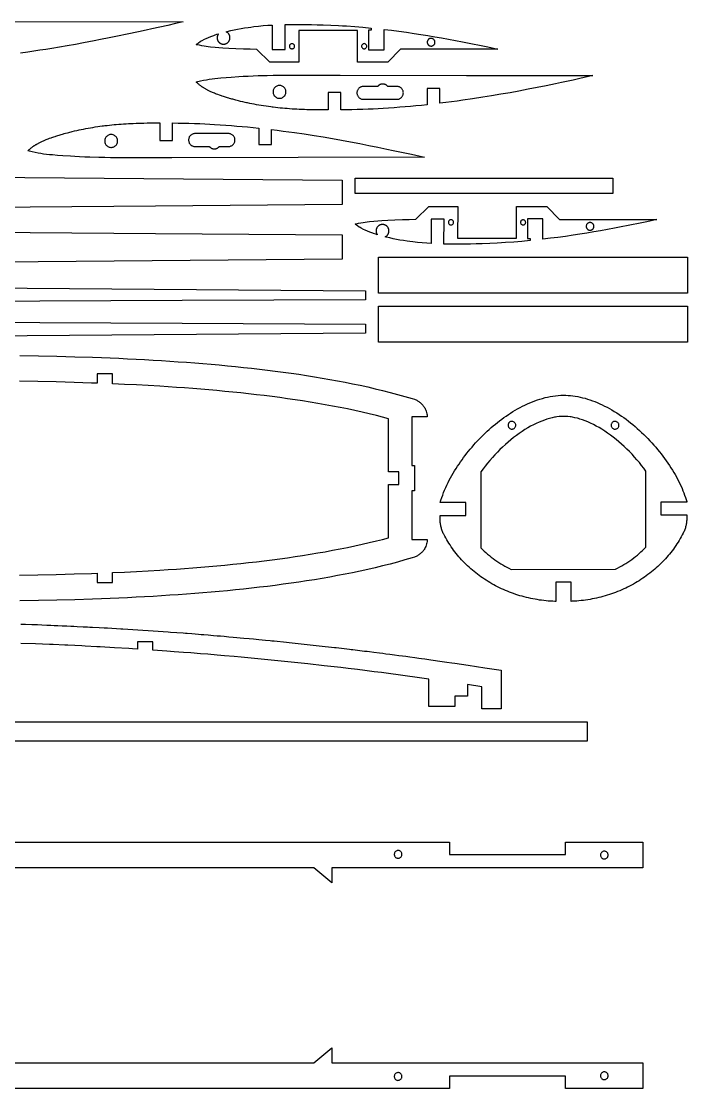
# Model space of a CAD drawing. Header units: millimetres. Extents: x 20 to 588, y 20 to 434.
# Drawn here: x 329.5 to 588, y 20 to 434.2 of the extents above; entities that cross this region are included whole.
import ezdxf

# ---------------------------------------------------------------- set-up
doc = ezdxf.new("R2010")
doc.units = ezdxf.units.MM
doc.layers.add('CUT', color=7, linetype='Continuous')

msp = doc.modelspace()

# ---------------------------------------------------------------- linework, layer by layer
at = {"layer": 'CUT'}
for points in [[(307.28013, 434.18767), (392.32638, 434.03514), (389.35688, 433.33703), (386.30112, 432.63016), (383.21854, 431.92865), (380.16857, 431.24658), (377.86782, 430.74038), (374.96338, 430.11141), (370.58013, 429.18253), (366.85484, 428.4124), (363.56915, 427.74879), (360.24112, 427.09204), (357.77431, 426.61586), (353.65201, 425.8411), (350.49592, 425.26657), (347.30592, 424.7027), (344.23685, 424.17713), (341.31623, 423.69282), (339.01421, 423.32263), (336.67551, 422.95683), (334.34638, 422.6026), (332.07305, 422.26714), (329.11122, 421.84608)], [(100, 375.53677), (454, 372.49581), (454, 363.07142), (381.52224, 362.48377), (219.35, 361.20872)], [(219.35, 353.15864), (381.52224, 351.88359), (454, 351.29594), (454, 341.87155), (100, 338.83059)], [(328.87121, 304.51272), (336.10925, 304.38996), (343.22578, 304.23505), (350.23006, 304.04651), (357.13132, 303.82287), (360.54611, 303.69741), (363.93812, 303.56256), (367.30814, 303.4181), (370.65692, 303.26377), (373.98524, 303.09933), (377.29387, 302.92456), (380.58357, 302.73921), (383.85511, 302.54304), (387.10912, 302.33579), (390.34602, 302.11715), (393.56632, 301.88675), (396.77049, 301.64424), (399.95904, 301.38926), (403.13245, 301.12147), (406.29122, 300.84051), (409.43584, 300.54603), (412.5666, 300.23765), (415.68368, 299.91488), (418.78737, 299.57719), (421.87799, 299.22404), (424.95584, 298.85489), (428.02123, 298.4692), (431.07444, 298.06645), (434.1158, 297.64608), (437.14522, 297.20755), (440.16241, 296.75005), (443.16743, 296.27267), (446.1603, 295.77449), (449.14107, 295.2546), (452.10976, 294.71208), (455.06642, 294.14602), (458.01109, 293.5555), (460.94319, 292.93963), (463.86191, 292.29713), (466.76692, 291.62653), (469.65787, 290.92633), (472.53401, 290.1951), (475.39442, 289.43116), (478.23846, 288.63271), (479.65414, 288.21998), (481.06549, 287.79794), (482, 287.51251), (482.30818, 287.39557), (482.61069, 287.26484), (482.90702, 287.12073), (483.19672, 286.96365), (483.4793, 286.79402), (483.75427, 286.61225), (484.02115, 286.41876), (484.27947, 286.21395), (484.52875, 285.99823), (484.76851, 285.77202), (484.99825, 285.53574), (485.21752, 285.28979), (485.42581, 285.03459), (485.62266, 284.77055), (485.80758, 284.49808), (485.9801, 284.2176), (486.21474, 283.78288), (486.41984, 283.3332), (486.59486, 282.87071), (486.73928, 282.39757), (486.85253, 281.91593), (486.9341, 281.42792), (486.98344, 280.93571), (486.99243, 280.66731), (481, 280.66731), (481, 261.76794), (482, 261.76794), (482, 252.02115), (481, 252.02115), (481, 233.12187), (486.99243, 233.12187), (486.98344, 232.85338), (486.9341, 232.36117), (486.85253, 231.87316), (486.73927, 231.39152), (486.59486, 230.91838), (486.41984, 230.45589), (486.21473, 230.00621), (485.9801, 229.57149), (485.80758, 229.29101), (485.62266, 229.01854), (485.42581, 228.7545), (485.21751, 228.4993), (484.99825, 228.25335), (484.76851, 228.01706), (484.52875, 227.79086), (484.27947, 227.57514), (484.02115, 227.37033), (483.75427, 227.17683), (483.47929, 226.99507), (483.19672, 226.82544), (482.90702, 226.66836), (482.61069, 226.52425), (482.30818, 226.39352), (482, 226.27658), (481.06549, 225.99115), (479.65414, 225.56911), (478.23846, 225.15638), (475.39442, 224.35793), (472.53401, 223.59399), (469.65787, 222.86276), (466.76692, 222.16256), (463.86191, 221.49196), (460.94319, 220.84946), (458.01109, 220.23359), (455.06642, 219.64307), (452.10976, 219.07701), (449.14107, 218.53449), (446.1603, 218.0146), (443.16743, 217.51642), (440.16241, 217.03904), (437.14522, 216.58154), (434.1158, 216.14301), (431.07444, 215.72264), (428.02123, 215.31989), (424.95584, 214.9342), (421.87799, 214.56505), (418.78737, 214.2119), (415.68368, 213.87421), (412.5666, 213.55144), (409.43584, 213.24306), (406.29122, 212.94858), (403.13245, 212.66762), (399.95904, 212.39983), (396.77049, 212.14485), (393.56632, 211.90234), (390.34602, 211.67194), (387.10912, 211.4533), (383.85511, 211.24605), (380.58357, 211.04988), (377.29387, 210.86453), (373.98524, 210.68975), (370.65692, 210.52532), (367.30814, 210.37099), (363.93812, 210.22653), (360.54611, 210.09168), (357.13132, 209.96622), (350.23006, 209.74257), (343.22578, 209.55404), (336.10925, 209.39913), (328.87121, 209.27637)], [(328.72444, 219.27529), (335.91614, 219.39726), (342.98291, 219.55109), (349.93404, 219.73819), (356.77885, 219.96001), (358.85, 220.03812), (358.85, 216.39456), (364.85, 216.39456), (364.85, 220.27353), (369.50855, 220.48212), (374.12468, 220.71015), (378.70052, 220.95823), (383.23821, 221.227), (386.45456, 221.43185), (389.65243, 221.64786), (392.83234, 221.87537), (395.99478, 222.11473), (399.14024, 222.36625), (402.26923, 222.63029), (405.38224, 222.90718), (408.47977, 223.19725), (411.5618, 223.50084), (414.62817, 223.81836), (417.67921, 224.15032), (420.71522, 224.49723), (423.73653, 224.8596), (426.74344, 225.23792), (429.73627, 225.6327), (432.71533, 226.04446), (435.67985, 226.4736), (438.62888, 226.92077), (441.56247, 227.38681), (444.48068, 227.87257), (447.38357, 228.37887), (450.27119, 228.90656), (453.1436, 229.45647), (456.00086, 230.02945), (458.84135, 230.62608), (461.6632, 231.24725), (464.46613, 231.89429), (467.24984, 232.5685), (469.63313, 233.17237), (472, 233.79804), (472, 254.39454), (476, 254.39454), (476, 259.39454), (472, 259.39454), (472, 279.99105), (469.63313, 280.61672), (467.24984, 281.22059), (464.46613, 281.8948), (461.6632, 282.54184), (458.84135, 283.16301), (456.00086, 283.75964), (453.1436, 284.33262), (450.27119, 284.88253), (447.38357, 285.41022), (444.48068, 285.91652), (441.56247, 286.40228), (438.62888, 286.86832), (435.67985, 287.31549), (432.71533, 287.74463), (429.73627, 288.15639), (426.74344, 288.55117), (423.73653, 288.92949), (420.71522, 289.29186), (417.67921, 289.63877), (414.62817, 289.97073), (411.5618, 290.28825), (408.47977, 290.59183), (405.38224, 290.88191), (402.26923, 291.1588), (399.14024, 291.42284), (395.99478, 291.67436), (392.83234, 291.91371), (389.65243, 292.14123), (386.45456, 292.35724), (383.23821, 292.56208), (378.70052, 292.83086), (374.12468, 293.07894), (369.50855, 293.30696), (364.85, 293.51556), (364.85, 297.39456), (358.85, 297.39456), (358.85, 293.75097), (356.77885, 293.82908), (349.93404, 294.0509), (342.98291, 294.238), (335.91614, 294.39183), (328.72444, 294.5138)], [(329.36316, 200.29444), (331.15337, 200.22939), (333.54043, 200.14581), (334.76183, 200.09829), (335.81692, 200.05996), (337.42021, 199.99486), (339.42447, 199.91688), (340.96879, 199.85079), (342.26962, 199.79797), (343.65044, 199.73602), (345.30758, 199.66509), (347.19064, 199.57717), (348.72115, 199.5085), (349.86039, 199.45251), (351.18966, 199.39045), (353.43973, 199.27662), (355.17138, 199.19153), (356.05763, 199.14419), (357.07064, 199.09294), (359.74595, 198.94718), (361.62021, 198.84707), (362.24613, 198.81096), (362.95041, 198.77259), (368.06751, 198.47514), (368.82889, 198.4294), (374.706, 198.06336), (380.58164, 197.67449), (386.45572, 197.26279), (387.39908, 197.19454), (392.32816, 196.82827), (393.12973, 196.76583), (393.8391, 196.71276), (395.67405, 196.56762), (398.19887, 196.37094), (399.3102, 196.28002), (400.27701, 196.20354), (401.94449, 196.0645), (404.06775, 195.89079), (405.49712, 195.76826), (406.7127, 195.6669), (408.16749, 195.53934), (409.93473, 195.38785), (411.69527, 195.23003), (413.14603, 195.10283), (414.36505, 194.99071), (415.79971, 194.86211), (417.91416, 194.66428), (419.57691, 194.51135), (420.5468, 194.41798), (421.66259, 194.31358), (424.17533, 194.06864), (426.00521, 193.89247), (426.71764, 193.82082), (427.52331, 193.74228), (432.43081, 193.24621), (433.38176, 193.14821), (439.23786, 192.53138), (445.09151, 191.8918), (450.94264, 191.22948), (451.69027, 191.14319), (456.79115, 190.54443), (457.48594, 190.4603), (458.10392, 190.38749), (459.96863, 190.15972), (462.63695, 189.83665), (463.63789, 189.71152), (464.51429, 189.60446), (466.23751, 189.38652), (468.47996, 189.10617), (469.79406, 188.93669), (470.92127, 188.79413), (472.44424, 188.59491), (474.32008, 188.35299), (475.95834, 188.13523), (477.32474, 187.95649), (478.61914, 187.78156), (480.15724, 187.57712), (482.13811, 187.30599), (483.72457, 187.09158), (484.77468, 186.9451), (485.99134, 186.77857), (488.34927, 186.44649), (490.12067, 186.1994), (490.91691, 186.08487), (491.82229, 185.95736), (494.63318, 185.55034), (496.5129, 185.27997), (497.65, 185.1135), (497.65, 185.11147), (502.90116, 184.33331), (509.28533, 183.35944), (515.66528, 182.35836), (515.65301, 170.31275), (515.65, 170.31275), (515.65, 167.35837), (508.15, 167.36601), (508.15874, 175.9445), (502.65, 176.78529), (502.65, 172.35839), (497.65, 172.35839), (497.65, 168.35839), (487.65, 168.35839), (487.65, 178.97096), (485.8114, 179.22832), (482.16567, 179.73295), (479.3274, 180.11829), (475.71226, 180.60224), (472.85917, 180.97761), (469.24422, 181.4451), (466.39908, 181.80748), (462.75469, 182.26224), (459.94312, 182.60856), (456.22922, 183.05516), (453.48901, 183.3812), (449.63176, 183.82757), (447.03539, 184.12563), (440.5814, 184.842), (434.1265, 185.53039), (427.66926, 186.19009), (421.20737, 186.82199), (418.70339, 187.05719), (414.74034, 187.42633), (412.03776, 187.66894), (408.26745, 188.00315), (405.46836, 188.24277), (401.78755, 188.55249), (398.93944, 188.78446), (395.29878, 189.07443), (392.43072, 189.29611), (388.79793, 189.56914), (385.93311, 189.77867), (382.27909, 190.03688), (380.5, 190.15963), (380.5, 193.35839), (374.5, 193.35839), (374.5, 190.55803), (372.65282, 190.67781), (371.2256, 190.767), (365.58815, 191.10822), (360.116, 191.4177), (358.76281, 191.49075), (354.19918, 191.72995), (353.02757, 191.78987), (347.56303, 192.05367), (346.34187, 192.1092), (341.79361, 192.30995), (340.46932, 192.36642), (334.9971, 192.58532), (329.33001, 192.78969)], [(101.41687, 162.35837), (549.07045, 162.35837), (549.07045, 154.85837), (101.41687, 154.85837)], [(117.57838, 115.64445), (495.60454, 115.64445), (495.60454, 110.82223), (540.6602, 110.82223), (540.6602, 115.64445), (570.6602, 115.64445), (570.6602, 105.64445), (450.0102, 105.64445), (450.0102, 99.82223), (443.0102, 105.64445), (325.0102, 105.64445)], [(325.0102, 30.00001), (443.0102, 30), (450.0102, 35.82223), (450.0102, 30), (570.6602, 30), (570.6602, 20), (540.6602, 20), (540.6602, 24.82219), (495.60454, 24.82219), (495.60454, 20), (117.57838, 20)]]:
    msp.add_lwpolyline(points, dxfattribs=at)
for points in [[(465.19473, 431.59094), (465.19543, 430.74518), (464.19543, 430.74435), (464.2017, 423.19032), (470.2017, 423.19531), (470.19517, 431.05424), (473.13082, 430.70441), (475.98031, 430.34078), (478.90557, 429.9412), (481.85425, 429.51279), (484.48401, 429.11146), (487.20702, 428.67498), (489.92525, 428.22033), (492.54535, 427.76641), (495.25297, 427.27936), (497.95829, 426.77669), (500.59676, 426.2728), (503.28797, 425.744), (505.13612, 425.37269), (506.60317, 425.07333), (510.50816, 424.25514), (514.35197, 423.42179), (476.60265, 423.35439), (471.65696, 418.39579), (471.65697, 418.38715), (459.9057, 418.37739), (459.89548, 430.68191), (437.09549, 430.66297), (437.10571, 418.35845), (425.92902, 418.34917), (420.82778, 423.32005), (418.31855, 423.3668), (415.70378, 423.43607), (412.69935, 423.54619), (409.99407, 423.67768), (407.67195, 423.81717), (406.15656, 423.92715), (404.6352, 424.04918), (402.87089, 424.20968), (402.01193, 424.30554), (401.16884, 424.41632), (400.39189, 424.54198), (399.49979, 424.70742), (398.6096, 424.8871), (397.83835, 425.05547), (397.50175, 425.13666), (397.32638, 425.18292), (397.50023, 425.32708), (397.9153, 425.65488), (398.2414, 425.89276), (398.9257, 426.34316), (399.30074, 426.57208), (399.71036, 426.80849), (400.50735, 427.23289), (401.23125, 427.58228), (402.06768, 427.95076), (403.03205, 428.33793), (404.14116, 428.74391), (404.458, 428.85059), (405.39932, 429.14995), (405.92993, 429.30976), (405.86853, 429.22208), (405.81882, 429.14463), (405.75703, 429.03862), (405.71414, 428.95719), (405.67428, 428.87423), (405.63751, 428.78987), (405.59334, 428.67538), (405.56394, 428.58817), (405.53776, 428.49994), (405.51485, 428.4108), (405.49524, 428.32088), (405.47426, 428.19998), (405.45924, 428.0782), (405.45191, 427.98646), (405.44796, 427.89451), (405.44739, 427.80248), (405.45022, 427.71049), (405.45924, 427.58811), (405.47426, 427.46633), (405.48944, 427.37556), (405.50795, 427.2854), (405.53776, 427.16638), (405.56394, 427.07814), (405.59334, 426.99093), (405.62594, 426.90486), (405.66168, 426.82005), (405.70052, 426.73662), (405.75703, 426.6277), (405.80288, 426.5479), (405.86853, 426.44423), (405.92106, 426.36866), (405.97634, 426.29508), (406.03429, 426.22358), (406.07436, 426.17712), (406.13659, 426.10931), (406.20126, 426.04383), (406.26831, 425.98078), (406.33763, 425.92024), (406.40912, 425.86229), (406.45796, 425.82514), (406.53287, 425.77168), (406.60971, 425.72102), (406.68836, 425.67323), (406.74174, 425.64298), (406.82318, 425.6001), (406.87832, 425.57318), (406.96222, 425.53537), (407.04747, 425.50068), (407.10498, 425.4793), (407.19219, 425.44989), (407.28042, 425.42372), (407.36956, 425.40081), (407.45948, 425.38119), (407.55006, 425.3649), (407.64118, 425.35196), (407.70216, 425.3452), (407.7939, 425.33786), (407.85519, 425.33485), (407.9472, 425.33316), (408.03922, 425.33485), (408.10051, 425.33786), (408.19225, 425.3452), (408.28366, 425.3559), (408.37461, 425.36996), (408.49496, 425.3939), (408.58437, 425.41572), (408.70222, 425.44989), (408.78943, 425.4793), (408.8755, 425.51189), (408.96031, 425.54763), (409.04374, 425.58647), (409.15266, 425.64298), (409.23246, 425.68884), (409.33613, 425.75448), (409.4117, 425.80701), (409.48528, 425.86229), (409.55678, 425.92024), (409.6261, 425.98078), (409.69314, 426.04383), (409.77884, 426.13165), (409.84023, 426.20023), (409.91807, 426.29508), (409.97335, 426.36866), (410.02588, 426.44423), (410.09153, 426.5479), (410.13738, 426.6277), (410.18026, 426.70913), (410.22012, 426.79208), (410.26847, 426.90486), (410.30106, 426.99093), (410.33047, 427.07814), (410.35664, 427.16638), (410.37955, 427.25551), (410.39917, 427.34543), (410.42015, 427.46633), (410.43197, 427.5576), (410.4425, 427.67986), (410.44645, 427.7718), (410.44702, 427.86384), (410.44419, 427.95583), (410.43799, 428.04765), (410.4284, 428.13918), (410.41546, 428.2303), (410.393, 428.35094), (410.37228, 428.44061), (410.34828, 428.52946), (410.32102, 428.61736), (410.27969, 428.73289), (410.24499, 428.81814), (410.20718, 428.90204), (410.15201, 429.01165), (410.10714, 429.092), (410.04277, 429.19647), (409.99117, 429.27268), (409.9368, 429.34693), (409.87973, 429.41914), (409.82004, 429.4892), (409.75782, 429.55701), (409.69314, 429.62248), (409.60324, 429.706), (409.53319, 429.76568), (409.46098, 429.82275), (409.38672, 429.87712), (409.2847, 429.94529), (409.17945, 430.00837), (409.09855, 430.05226), (409.01609, 430.09313), (408.92063, 430.13581), (409.31786, 430.23842), (410.76405, 430.58059), (412.09815, 430.86956), (413.38379, 431.12645), (414.7181, 431.37314), (416.09956, 431.60797), (417.52653, 431.82936), (418.59312, 431.98121), (419.68257, 432.1246), (421.51052, 432.33676), (423.34079, 432.5142), (425.0826, 432.65184), (426.79374, 432.75937), (426.80163, 423.26319), (431.80163, 423.26735), (431.79361, 432.94139), (433.27972, 432.96518), (434.77447, 432.9786), (437.46417, 432.98195), (439.74063, 432.96939), (442.02815, 432.94197), (444.27027, 432.89889), (446.57087, 432.83601), (449.58923, 432.72315), (452.48343, 432.58234), (454.07461, 432.49071), (455.7006, 432.38668), (458.90131, 432.15321), (461.9915, 431.89428)], [(487.75584, 424.77196), (487.88861, 424.70839), (488.02698, 424.65815), (488.1696, 424.62172), (488.31511, 424.59944), (488.4621, 424.59154), (488.60916, 424.59809), (488.75487, 424.61902), (488.89783, 424.65414), (489.03666, 424.70311), (489.17003, 424.76545), (489.29665, 424.84056), (489.41529, 424.92773), (489.52483, 425.02611), (489.6242, 425.13475), (489.71244, 425.25261), (489.78872, 425.37855), (489.85228, 425.51137), (489.90253, 425.64977), (489.93897, 425.79244), (489.96125, 425.93798), (489.96917, 426.08501), (489.96264, 426.23211), (489.94172, 426.37785), (489.90663, 426.52085), (489.85769, 426.65971), (489.79538, 426.7931), (489.7203, 426.91974), (489.63317, 427.03841), (489.53482, 427.14796), (489.42622, 427.24735), (489.3084, 427.3356), (489.1825, 427.41188), (489.04972, 427.47545), (488.91136, 427.52569), (488.76873, 427.56212), (488.62323, 427.5844), (488.47623, 427.5923), (488.32917, 427.58575), (488.18346, 427.56482), (488.0405, 427.5297), (487.90167, 427.48073), (487.76831, 427.41839), (487.64169, 427.34328), (487.52304, 427.25611), (487.4135, 427.15773), (487.31414, 427.04909), (487.22589, 426.93123), (487.14962, 426.80529), (487.08605, 426.67247), (487.03581, 426.53407), (486.99937, 426.39141), (486.97708, 426.24586), (486.96917, 426.09883), (486.9757, 425.95173), (486.99661, 425.80599), (487.03171, 425.66299), (487.08064, 425.52413), (487.14295, 425.39074), (487.21804, 425.2641), (487.30517, 425.14543), (487.40351, 425.03588), (487.51211, 424.93649), (487.62994, 424.84824)], [(435.5006, 424.51081), (435.48138, 424.7059), (435.42448, 424.8935), (435.33207, 425.06638), (435.2077, 425.21792), (435.05617, 425.34228), (434.88328, 425.43469), (434.69569, 425.4916), (434.5006, 425.51081), (434.30551, 425.4916), (434.11791, 425.43469), (433.94503, 425.34228), (433.79349, 425.21792), (433.66913, 425.06638), (433.57672, 424.8935), (433.51981, 424.7059), (433.5006, 424.51081), (433.51981, 424.31572), (433.57672, 424.12813), (433.66913, 423.95524), (433.79349, 423.8037), (433.94503, 423.67934), (434.11791, 423.58693), (434.30551, 423.53003), (434.5006, 423.51081), (434.69569, 423.53003), (434.88328, 423.58693), (435.05617, 423.67934), (435.2077, 423.8037), (435.33207, 423.95524), (435.42448, 424.12813), (435.48138, 424.31572)], [(463.50059, 424.53407), (463.48137, 424.72916), (463.42447, 424.91675), (463.33206, 425.08964), (463.20769, 425.24117), (463.05616, 425.36554), (462.88327, 425.45795), (462.69568, 425.51485), (462.50059, 425.53407), (462.3055, 425.51485), (462.1179, 425.45795), (461.94502, 425.36554), (461.79348, 425.24117), (461.66912, 425.08964), (461.57671, 424.91675), (461.5198, 424.72916), (461.50059, 424.53407), (461.5198, 424.33898), (461.57671, 424.15138), (461.66912, 423.9785), (461.79348, 423.82696), (461.94502, 423.7026), (462.1179, 423.61019), (462.3055, 423.55328), (462.50059, 423.53407), (462.69568, 423.55328), (462.88327, 423.61019), (463.05616, 423.7026), (463.20769, 423.82696), (463.33206, 423.9785), (463.42447, 424.15138), (463.48137, 424.33898)], [(541.02987, 410.8624), (539.10157, 410.4486), (536.66918, 409.93476), (533.12742, 409.20249), (529.66281, 408.50496), (526.10103, 407.80748), (522.53785, 407.13133), (519.0962, 406.50051), (515.51562, 405.86744), (511.93144, 405.2595), (508.47882, 404.70002), (504.5928, 404.10093), (500.74106, 403.5414), (498.59371, 403.24495), (496.37105, 402.94931), (494.11978, 402.66188), (491.90243, 402.39067), (491.90722, 408.16267), (486.90723, 408.16682), (486.90195, 401.82084), (484.72465, 401.59135), (482.58162, 401.37743), (480.48965, 401.18057), (478.45358, 401.00076), (476.33972, 400.82641), (474.14982, 400.65963), (471.95228, 400.50699), (469.80738, 400.37272), (467.93033, 400.26739), (466.00365, 400.17086), (464.02062, 400.08372), (462.02119, 400.00835), (459.84698, 399.94031), (457.74541, 399.88767), (455.63988, 399.8472), (453.50029, 399.81749), (453.50588, 406.56244), (448.50588, 406.5666), (448.50025, 399.7865), (447.22882, 399.7872), (445.99242, 399.79222), (444.78257, 399.80187), (443.57733, 399.81674), (442.37964, 399.83735), (441.42871, 399.85828), (440.25107, 399.89032), (439.31913, 399.92087), (438.16864, 399.96538), (437.26098, 400.00616), (436.35491, 400.05213), (435.4358, 400.10442), (434.50563, 400.1634), (433.56636, 400.22939), (432.61988, 400.30267), (431.66794, 400.38345), (430.82699, 400.46087), (429.92196, 400.55066), (429.01633, 400.64733), (428.11153, 400.75079), (427.20899, 400.8609), (426.75942, 400.91833), (426.23509, 400.98752), (425.33248, 401.11173), (424.44315, 401.24048), (423.50238, 401.38368), (422.55665, 401.53505), (421.6276, 401.69111), (420.71544, 401.85161), (419.82041, 402.01625), (418.9427, 402.18475), (418.08251, 402.35681), (417.24003, 402.53215), (416.82549, 402.62095), (416.30967, 402.73384), (415.44337, 402.92979), (414.58299, 403.13253), (414.16972, 403.23286), (413.69078, 403.35156), (413.20672, 403.47422), (412.71952, 403.60048), (411.98702, 403.79569), (411.50014, 403.92912), (411.13699, 404.03061), (410.77632, 404.13308), (410.30038, 404.27094), (409.94794, 404.37499), (409.4851, 404.51425), (409.04441, 404.64966), (408.65126, 404.77284), (408.26704, 404.89545), (407.89241, 405.01716), (407.43859, 405.16755), (407.08776, 405.28608), (406.70667, 405.41713), (406.33311, 405.54809), (405.76563, 405.75587), (405.19529, 405.97229), (404.83224, 406.11447), (404.48253, 406.25493), (403.98221, 406.46241), (403.66432, 406.59856), (403.35853, 406.73297), (403.0645, 406.86563), (402.78186, 406.99653), (402.51027, 407.12566), (402.24938, 407.25302), (401.99881, 407.37858), (401.75823, 407.50235), (401.52728, 407.62431), (401.30561, 407.74446), (401.09835, 407.85968), (400.89923, 407.97316), (400.64584, 408.12174), (400.46443, 408.23113), (400.29006, 408.33875), (400.02789, 408.50531), (399.84079, 408.62789), (399.66108, 408.74877), (399.545, 408.82856), (399.3208, 408.98663), (399.10576, 409.14326), (398.89815, 409.29912), (398.69622, 409.45492), (398.49821, 409.61135), (398.31659, 409.75851), (398.09129, 409.94587), (397.83327, 410.16623), (397.69539, 410.28653), (397.55343, 410.41238), (397.32638, 410.61819), (397.54345, 410.68437), (397.97222, 410.80085), (398.98582, 411.04329), (400.17415, 411.30256), (401.36512, 411.54111), (402.38664, 411.72137), (403.47772, 411.87899), (404.59206, 412.01497), (405.72932, 412.13428), (406.88914, 412.24187), (408.90974, 412.41531), (410.92095, 412.5715), (413.90045, 412.76696), (415.60533, 412.86235), (417.44544, 412.9528), (419.39856, 413.0357), (421.43219, 413.10895), (424.91475, 413.20693), (427.1687, 413.25403), (429.387, 413.28913), (433.56161, 413.33305), (437.39421, 413.34917), (444.47034, 413.33986), (453.24347, 413.31589), (502.23062, 413.22283), (551.2178, 413.14284), (546.16829, 411.99336), (543.58665, 411.41996)], [(432.15546, 406.8105), (432.13574, 407.12384), (432.07691, 407.43223), (431.9799, 407.73082), (431.84622, 408.01489), (431.678, 408.27997), (431.47788, 408.52187), (431.24902, 408.73679), (430.99502, 408.92132), (430.7199, 409.07257), (430.428, 409.18815), (430.12391, 409.26622), (429.81243, 409.30557), (429.49848, 409.30557), (429.187, 409.26622), (428.88291, 409.18815), (428.59101, 409.07257), (428.31589, 408.92132), (428.0619, 408.73679), (427.83303, 408.52187), (427.63291, 408.27997), (427.46469, 408.01489), (427.33101, 407.73082), (427.234, 407.43223), (427.17517, 407.12384), (427.15546, 406.8105), (427.17517, 406.49717), (427.234, 406.18878), (427.33101, 405.89019), (427.46469, 405.60612), (427.63291, 405.34104), (427.83303, 405.09914), (428.0619, 404.88422), (428.31589, 404.69968), (428.59101, 404.54844), (428.88291, 404.43286), (429.187, 404.35479), (429.49848, 404.31544), (429.81243, 404.31544), (430.12391, 404.35479), (430.428, 404.43286), (430.7199, 404.54844), (430.99502, 404.69968), (431.24902, 404.88422), (431.47788, 405.09914), (431.678, 405.34104), (431.84622, 405.60612), (431.9799, 405.89019), (432.07691, 406.18878), (432.13574, 406.49717)], [(461.47542, 408.83533), (461.24442, 408.75268), (461.02264, 408.64778), (460.81221, 408.52165), (460.61515, 408.3755), (460.43336, 408.21074), (460.2686, 408.02896), (460.12246, 407.8319), (459.99633, 407.62147), (459.89143, 407.39969), (459.80878, 407.16869), (459.74917, 406.9307), (459.71317, 406.68802), (459.70113, 406.44298), (459.71317, 406.19794), (459.74917, 405.95525), (459.80878, 405.71727), (459.89143, 405.48627), (459.99633, 405.26449), (460.12246, 405.05405), (460.2686, 404.85699), (460.43336, 404.67521), (460.61515, 404.51045), (460.81221, 404.3643), (461.02264, 404.23817), (461.24442, 404.13328), (461.47542, 404.05063), (461.71341, 403.99101), (461.95609, 403.95502), (462.20113, 403.94298), (475.20113, 403.94298), (475.44617, 403.95502), (475.68886, 403.99101), (475.92684, 404.05063), (476.15784, 404.13328), (476.37962, 404.23817), (476.59006, 404.3643), (476.78711, 404.51045), (476.9689, 404.67521), (477.13366, 404.85699), (477.27981, 405.05405), (477.40593, 405.26449), (477.51083, 405.48627), (477.59348, 405.71727), (477.65309, 405.95525), (477.68909, 406.19794), (477.70113, 406.44298), (477.68909, 406.68802), (477.65309, 406.9307), (477.59348, 407.16869), (477.51083, 407.39969), (477.40593, 407.62147), (477.27981, 407.8319), (477.13366, 408.02896), (476.9689, 408.21074), (476.78711, 408.3755), (476.59006, 408.52165), (476.37962, 408.64778), (476.15784, 408.75268), (475.92684, 408.83533), (475.68886, 408.89494), (475.44617, 408.93094), (475.20113, 408.94298), (471.64658, 408.94298), (471.5945, 409.00544), (471.55386, 409.0514), (471.5121, 409.09636), (471.44742, 409.16183), (471.40298, 409.20414), (471.33441, 409.26553), (471.23956, 409.34337), (471.16598, 409.39865), (471.11581, 409.43398), (471.01296, 409.50089), (470.96033, 409.53244), (470.87997, 409.57731), (470.77037, 409.63248), (470.65819, 409.6822), (470.60122, 409.70499), (470.51476, 409.73652), (470.39778, 409.77358), (470.33865, 409.78995), (470.24923, 409.81176), (470.12889, 409.8357), (470.03793, 409.84976), (469.97704, 409.85727), (469.91597, 409.86329), (469.82415, 409.86949), (469.70148, 409.8725), (469.57881, 409.86949), (469.48699, 409.86329), (469.42593, 409.85727), (469.33466, 409.84545), (469.27408, 409.8357), (469.15373, 409.81176), (469.06432, 409.78995), (469.00518, 409.77358), (468.88821, 409.73652), (468.80174, 409.70499), (468.74477, 409.6822), (468.63259, 409.63248), (468.52299, 409.57731), (468.44264, 409.53244), (468.39001, 409.50089), (468.28715, 409.43398), (468.23699, 409.39865), (468.1634, 409.34337), (468.06855, 409.26553), (467.99998, 409.20414), (467.95554, 409.16183), (467.89086, 409.09636), (467.8491, 409.0514), (467.80846, 409.00544), (467.75639, 408.94298), (462.20113, 408.94298), (461.95609, 408.93094), (461.71341, 408.89494)], [(478.26025, 383.15304), (480.84189, 382.57964), (485.8914, 381.43016), (436.90422, 381.35016), (387.91707, 381.25711), (379.14394, 381.23313), (372.06781, 381.22383), (368.23521, 381.23995), (364.0606, 381.28387), (361.8423, 381.31897), (359.58835, 381.36607), (356.10579, 381.46405), (354.07216, 381.5373), (352.11904, 381.6202), (350.27893, 381.71064), (348.57405, 381.80604), (345.59455, 382.00149), (343.58334, 382.15768), (341.56274, 382.33113), (340.40292, 382.43872), (339.26566, 382.55802), (338.15132, 382.69401), (337.06024, 382.85163), (336.03872, 383.03189), (334.84775, 383.27043), (333.65942, 383.5297), (332.64582, 383.77214), (332.21705, 383.88862), (331.99998, 383.95481), (332.22703, 384.16061), (332.36899, 384.28646), (332.50687, 384.40676), (332.76489, 384.62713), (332.99019, 384.81449), (333.17181, 384.96165), (333.36982, 385.11808), (333.57175, 385.27388), (333.77936, 385.42974), (333.9944, 385.58637), (334.2186, 385.74444), (334.33468, 385.82423), (334.51439, 385.94511), (334.70149, 386.06769), (334.96366, 386.23425), (335.13803, 386.34187), (335.31944, 386.45126), (335.57283, 386.59984), (335.77195, 386.71332), (335.97921, 386.82854), (336.20088, 386.94869), (336.43183, 387.07065), (336.67241, 387.19442), (336.92298, 387.31998), (337.18387, 387.44733), (337.45546, 387.57647), (337.7381, 387.70737), (338.03213, 387.84003), (338.33792, 387.97444), (338.65581, 388.11059), (339.15613, 388.31807), (339.50584, 388.45853), (339.86889, 388.6007), (340.43923, 388.81713), (341.00671, 389.0249), (341.38027, 389.15586), (341.76136, 389.28692), (342.11219, 389.40545), (342.56601, 389.55584), (342.94064, 389.67755), (343.32486, 389.80016), (343.71801, 389.92334), (344.1587, 390.05875), (344.62154, 390.198), (344.97398, 390.30206), (345.44992, 390.43991), (345.81059, 390.54239), (346.17374, 390.64387), (346.66062, 390.77731), (347.39312, 390.97252), (347.88032, 391.09877), (348.36438, 391.22144), (348.84332, 391.34014), (349.25659, 391.44047), (350.11697, 391.64321), (350.98327, 391.83916), (351.49909, 391.95204), (351.91363, 392.04085), (352.75611, 392.21619), (353.6163, 392.38825), (354.49401, 392.55675), (355.38904, 392.72139), (356.3012, 392.88188), (357.23025, 393.03795), (358.17598, 393.18931), (359.11675, 393.33252), (360.00608, 393.46127), (360.90869, 393.58548), (361.43302, 393.65467), (361.88259, 393.7121), (362.78513, 393.82221), (363.68993, 393.92567), (364.59556, 394.02234), (365.50059, 394.11213), (366.34154, 394.18955), (367.29348, 394.27033), (368.23996, 394.34361), (369.17923, 394.4096), (370.1094, 394.46858), (371.02851, 394.52086), (371.93458, 394.56684), (372.84224, 394.60761), (373.99273, 394.65213), (374.92467, 394.68267), (376.10231, 394.71472), (377.05324, 394.73565), (378.25093, 394.75626), (379.45617, 394.77113), (380.66602, 394.78078), (381.90242, 394.7858), (383.17385, 394.7865), (383.17948, 388.0064), (388.17948, 388.01055), (388.17389, 394.75551), (390.31348, 394.7258), (392.41901, 394.68533), (394.52058, 394.63269), (396.69479, 394.56465), (398.69422, 394.48927), (400.67725, 394.40214), (402.60393, 394.3056), (404.48098, 394.20028), (406.62588, 394.066), (408.82342, 393.91337), (411.01332, 393.74658), (413.12718, 393.57224), (415.16325, 393.39243), (417.25522, 393.19556), (419.39825, 392.98165), (421.57555, 392.75216), (421.58083, 386.40618), (426.58082, 386.41033), (426.57603, 392.18233), (428.79338, 391.91112), (431.04465, 391.62369), (433.26731, 391.32805), (435.41466, 391.0316), (439.2664, 390.47206), (443.15242, 389.87297), (446.60504, 389.31349), (450.18922, 388.70556), (453.7698, 388.07248), (457.21145, 387.44167), (460.77463, 386.76552), (464.33641, 386.06804), (467.80102, 385.3705), (471.34278, 384.63824), (473.77517, 384.1244), (475.70347, 383.7106)], [(366.82906, 387.76249), (366.80934, 388.07583), (366.75051, 388.38422), (366.6535, 388.6828), (366.51982, 388.96688), (366.3516, 389.23196), (366.15148, 389.47386), (365.92262, 389.68878), (365.66862, 389.87331), (365.3935, 390.02456), (365.1016, 390.14013), (364.79751, 390.21821), (364.48603, 390.25756), (364.17208, 390.25756), (363.8606, 390.21821), (363.55651, 390.14013), (363.26461, 390.02456), (362.98949, 389.87331), (362.7355, 389.68878), (362.50663, 389.47386), (362.30651, 389.23196), (362.13829, 388.96688), (362.00461, 388.6828), (361.9076, 388.38422), (361.84877, 388.07583), (361.82906, 387.76249), (361.84877, 387.44916), (361.9076, 387.14077), (362.00461, 386.84218), (362.13829, 386.55811), (362.30651, 386.29303), (362.50663, 386.05112), (362.7355, 385.83621), (362.98949, 385.65167), (363.26461, 385.50042), (363.55651, 385.38485), (363.8606, 385.30677), (364.17208, 385.26743), (364.48603, 385.26743), (364.79751, 385.30677), (365.1016, 385.38485), (365.3935, 385.50042), (365.66862, 385.65167), (365.92262, 385.83621), (366.15148, 386.05112), (366.3516, 386.29303), (366.51982, 386.55811), (366.6535, 386.84218), (366.75051, 387.14077), (366.80934, 387.44916)], [(396.38701, 385.67806), (396.62969, 385.64206), (396.87473, 385.63002), (402.42999, 385.63002), (402.48206, 385.56756), (402.5227, 385.5216), (402.56446, 385.47664), (402.62914, 385.41117), (402.67358, 385.36886), (402.74215, 385.30747), (402.837, 385.22963), (402.91059, 385.17435), (402.96075, 385.13902), (403.06361, 385.0721), (403.11624, 385.04056), (403.19659, 384.99569), (403.30619, 384.94052), (403.41837, 384.89079), (403.47534, 384.86801), (403.56181, 384.83647), (403.67878, 384.79942), (403.73792, 384.78305), (403.82733, 384.76124), (403.94768, 384.7373), (404.00826, 384.72755), (404.09953, 384.71573), (404.16059, 384.70971), (404.25241, 384.7035), (404.37508, 384.70049), (404.49775, 384.7035), (404.58957, 384.70971), (404.65064, 384.71573), (404.71153, 384.72324), (404.80249, 384.7373), (404.92283, 384.76124), (405.01225, 384.78305), (405.07138, 384.79942), (405.18836, 384.83647), (405.27482, 384.86801), (405.33179, 384.89079), (405.44397, 384.94052), (405.55357, 384.99569), (405.63393, 385.04056), (405.68656, 385.0721), (405.78941, 385.13902), (405.83958, 385.17435), (405.91316, 385.22963), (406.00801, 385.30747), (406.07658, 385.36886), (406.12102, 385.41117), (406.1857, 385.47664), (406.22746, 385.5216), (406.2681, 385.56756), (406.32018, 385.63002), (409.87473, 385.63002), (410.11977, 385.64206), (410.36246, 385.67806), (410.60044, 385.73767), (410.83144, 385.82032), (411.05322, 385.92522), (411.26366, 386.05135), (411.46071, 386.19749), (411.6425, 386.36225), (411.80726, 386.54404), (411.95341, 386.74109), (412.07953, 386.95153), (412.18443, 387.17331), (412.26708, 387.40431), (412.32669, 387.64229), (412.36269, 387.88498), (412.37473, 388.13002), (412.36269, 388.37506), (412.32669, 388.61774), (412.26708, 388.85573), (412.18443, 389.08673), (412.07953, 389.30851), (411.95341, 389.51894), (411.80726, 389.716), (411.6425, 389.89779), (411.46071, 390.06255), (411.26366, 390.20869), (411.05322, 390.33482), (410.83144, 390.43972), (410.60044, 390.52237), (410.36246, 390.58198), (410.11977, 390.61798), (409.87473, 390.63002), (396.87473, 390.63002), (396.62969, 390.61798), (396.38701, 390.58198), (396.14902, 390.52237), (395.91802, 390.43972), (395.69624, 390.33482), (395.48581, 390.20869), (395.28875, 390.06255), (395.10696, 389.89779), (394.9422, 389.716), (394.79606, 389.51894), (394.66993, 389.30851), (394.56503, 389.08673), (394.48238, 388.85573), (394.42277, 388.61774), (394.38677, 388.37506), (394.37473, 388.13002), (394.38677, 387.88498), (394.42277, 387.64229), (394.48238, 387.40431), (394.56503, 387.17331), (394.66993, 386.95153), (394.79606, 386.74109), (394.9422, 386.54404), (395.10696, 386.36225), (395.28875, 386.19749), (395.48581, 386.05135), (395.69624, 385.92522), (395.91802, 385.82032), (396.14902, 385.73767)], [(459, 367.34955), (459, 373.34955), (559, 373.34955), (559, 367.34955)], [(523.66512, 348.80443), (520.57493, 348.54551), (517.37422, 348.31204), (515.74823, 348.20801), (514.15705, 348.11638), (511.26285, 347.97557), (508.24449, 347.86271), (505.94389, 347.79983), (503.70177, 347.75675), (501.41425, 347.72932), (499.13779, 347.71677), (496.44809, 347.72012), (494.95334, 347.73354), (493.46723, 347.75732), (493.47525, 357.43137), (488.47525, 357.43552), (488.46736, 347.93935), (486.75622, 348.04688), (485.01441, 348.18452), (483.18414, 348.36196), (481.35619, 348.57412), (480.26674, 348.71751), (479.20015, 348.86936), (477.77318, 349.09075), (476.39172, 349.32558), (475.05741, 349.57226), (473.77177, 349.82916), (472.43767, 350.11812), (470.99148, 350.4603), (470.59425, 350.56291), (470.68971, 350.60559), (470.77217, 350.64646), (470.85307, 350.69034), (470.95832, 350.75343), (471.06034, 350.8216), (471.1346, 350.87597), (471.20681, 350.93303), (471.27686, 350.99272), (471.36676, 351.07623), (471.43144, 351.14171), (471.49366, 351.20952), (471.55335, 351.27958), (471.61042, 351.35178), (471.66479, 351.42604), (471.71639, 351.50225), (471.78076, 351.60671), (471.82563, 351.68707), (471.8808, 351.79667), (471.91861, 351.88058), (471.95331, 351.96582), (471.99464, 352.08136), (472.0219, 352.16926), (472.0459, 352.25811), (472.06662, 352.34778), (472.08908, 352.46842), (472.10202, 352.55953), (472.11161, 352.65107), (472.11781, 352.74289), (472.12064, 352.83488), (472.12007, 352.92691), (472.11612, 353.01886), (472.10559, 353.14112), (472.09377, 353.23239), (472.07279, 353.35329), (472.05317, 353.44321), (472.03026, 353.53234), (472.00409, 353.62058), (471.97468, 353.70779), (471.94209, 353.79385), (471.89374, 353.90663), (471.85388, 353.98959), (471.811, 354.07102), (471.76515, 354.15082), (471.6995, 354.25449), (471.64697, 354.33006), (471.59169, 354.40364), (471.51385, 354.49849), (471.45246, 354.56706), (471.36676, 354.65489), (471.29972, 354.71794), (471.2304, 354.77848), (471.1589, 354.83643), (471.08532, 354.8917), (471.00975, 354.94423), (470.90608, 355.00988), (470.82628, 355.05574), (470.71736, 355.11225), (470.63393, 355.15108), (470.54912, 355.18683), (470.46305, 355.21942), (470.37584, 355.24883), (470.25799, 355.283), (470.16858, 355.30482), (470.04823, 355.32875), (469.95728, 355.34282), (469.86587, 355.35352), (469.77413, 355.36086), (469.71284, 355.36387), (469.62082, 355.36556), (469.52881, 355.36387), (469.46752, 355.36086), (469.37578, 355.35352), (469.3148, 355.34676), (469.22368, 355.33381), (469.1331, 355.31752), (469.04318, 355.29791), (468.95404, 355.275), (468.86581, 355.24883), (468.7786, 355.21942), (468.72109, 355.19804), (468.63584, 355.16335), (468.55194, 355.12553), (468.4968, 355.09862), (468.41536, 355.05574), (468.36198, 355.02549), (468.28333, 354.97769), (468.20649, 354.92703), (468.13158, 354.87358), (468.08274, 354.83643), (468.01125, 354.77848), (467.94193, 354.71794), (467.87488, 354.65489), (467.81021, 354.58941), (467.74798, 354.5216), (467.70791, 354.47514), (467.64996, 354.40364), (467.59468, 354.33006), (467.54215, 354.25449), (467.4765, 354.15082), (467.43065, 354.07102), (467.37414, 353.9621), (467.3353, 353.87866), (467.29956, 353.79385), (467.26696, 353.70779), (467.23756, 353.62058), (467.21138, 353.53234), (467.18157, 353.41331), (467.16306, 353.32316), (467.14788, 353.23239), (467.13286, 353.1106), (467.12384, 352.98823), (467.12101, 352.89624), (467.12158, 352.80421), (467.12553, 352.71226), (467.13286, 352.62052), (467.14788, 352.49873), (467.16886, 352.37783), (467.18847, 352.28792), (467.21138, 352.19878), (467.23756, 352.11055), (467.26696, 352.02334), (467.31113, 351.90885), (467.3479, 351.82449), (467.38776, 351.74153), (467.43065, 351.6601), (467.49244, 351.55409), (467.54215, 351.47663), (467.60355, 351.38895), (467.07294, 351.54877), (466.13162, 351.84813), (465.81478, 351.95481), (464.70567, 352.36079), (463.7413, 352.74796), (462.90487, 353.11644), (462.18097, 353.46583), (461.38398, 353.89023), (460.97436, 354.12664), (460.59932, 354.35556), (459.91502, 354.80596), (459.58892, 355.04384), (459.17385, 355.37164), (459, 355.5158), (459.17537, 355.56205), (459.51197, 355.64325), (460.28322, 355.81162), (461.17341, 355.99129), (462.06551, 356.15674), (462.84246, 356.2824), (463.68555, 356.39318), (464.54451, 356.48904), (466.30882, 356.64954), (467.83018, 356.77157), (469.34557, 356.88155), (471.66769, 357.02104), (474.37297, 357.15253), (477.3774, 357.26265), (479.99217, 357.33191), (482.5014, 357.37867), (487.60264, 362.34955), (498.77933, 362.34027), (498.76911, 350.03575), (521.5691, 350.01681), (521.57932, 362.32133), (533.33059, 362.31157), (533.33058, 362.30293), (538.27627, 357.34433), (576.02559, 357.27693), (572.18178, 356.44357), (568.27679, 355.62539), (566.80974, 355.32603), (564.96159, 354.95471), (562.27038, 354.42592), (559.63191, 353.92203), (556.92659, 353.41936), (554.21897, 352.9323), (551.59887, 352.47839), (548.88064, 352.02373), (546.15763, 351.58726), (543.52787, 351.18593), (540.57919, 350.75751), (537.65393, 350.35794), (534.80444, 349.9943), (531.86879, 349.64448), (531.87532, 357.50341), (525.87532, 357.50839), (525.86905, 349.95437), (526.86905, 349.95354), (526.86835, 349.10777)], [(497.17422, 356.18791), (497.155, 356.383), (497.0981, 356.57059), (497.00569, 356.74348), (496.88132, 356.89501), (496.72979, 357.01938), (496.5569, 357.11179), (496.36931, 357.16869), (496.17422, 357.18791), (495.97913, 357.16869), (495.79153, 357.11179), (495.61865, 357.01938), (495.46711, 356.89501), (495.34275, 356.74348), (495.25034, 356.57059), (495.19343, 356.383), (495.17422, 356.18791), (495.19343, 355.99282), (495.25034, 355.80522), (495.34275, 355.63234), (495.46711, 355.4808), (495.61865, 355.35644), (495.79153, 355.26403), (495.97913, 355.20712), (496.17422, 355.18791), (496.36931, 355.20712), (496.5569, 355.26403), (496.72979, 355.35644), (496.88132, 355.4808), (497.00569, 355.63234), (497.0981, 355.80522), (497.155, 355.99282)], [(525.17421, 356.16465), (525.15499, 356.35974), (525.09809, 356.54733), (525.00568, 356.72022), (524.88131, 356.87176), (524.72978, 356.99612), (524.55689, 357.08853), (524.3693, 357.14544), (524.17421, 357.16465), (523.97912, 357.14544), (523.79152, 357.08853), (523.61864, 356.99612), (523.4671, 356.87176), (523.34274, 356.72022), (523.25033, 356.54733), (523.19342, 356.35974), (523.17421, 356.16465), (523.19342, 355.96956), (523.25033, 355.78197), (523.34274, 355.60908), (523.4671, 355.45754), (523.61864, 355.33318), (523.79152, 355.24077), (523.97912, 355.18387), (524.17421, 355.16465), (524.3693, 355.18387), (524.55689, 355.24077), (524.72978, 355.33318), (524.88131, 355.45754), (525.00568, 355.60908), (525.09809, 355.78197), (525.15499, 355.96956)], [(549.30356, 355.85048), (549.18573, 355.76222), (549.07713, 355.66284), (548.97879, 355.55329), (548.89166, 355.43462), (548.81657, 355.30798), (548.75426, 355.17458), (548.70533, 355.03572), (548.67023, 354.89273), (548.64932, 354.74698), (548.64279, 354.59989), (548.6507, 354.45286), (548.67299, 354.30731), (548.70943, 354.16465), (548.75967, 354.02624), (548.82324, 353.89343), (548.89951, 353.76749), (548.98776, 353.64963), (549.08712, 353.54098), (549.19666, 353.44261), (549.31531, 353.35544), (549.44193, 353.28032), (549.57529, 353.21798), (549.71412, 353.16902), (549.85708, 353.1339), (550.00279, 353.11296), (550.14985, 353.10642), (550.29685, 353.11432), (550.44235, 353.13659), (550.58498, 353.17303), (550.72334, 353.22327), (550.85612, 353.28684), (550.98202, 353.36311), (551.09984, 353.45137), (551.20844, 353.55075), (551.30679, 353.66031), (551.39392, 353.77897), (551.469, 353.90562), (551.53131, 354.03901), (551.58025, 354.17787), (551.61534, 354.32086), (551.63626, 354.46661), (551.64279, 354.61371), (551.63487, 354.76073), (551.61259, 354.90628), (551.57615, 355.04894), (551.5259, 355.18735), (551.46234, 355.32016), (551.38606, 355.44611), (551.29782, 355.56397), (551.19845, 355.67261), (551.08891, 355.77099), (550.97027, 355.85815), (550.84365, 355.93327), (550.71028, 355.99561), (550.57145, 356.04458), (550.42849, 356.07969), (550.28278, 356.10063), (550.13572, 356.10718), (549.98873, 356.09927), (549.84322, 356.077), (549.7006, 356.04057), (549.56223, 355.99032), (549.42946, 355.92676)], [(588.00002, 342.71677), (588.00002, 328.71677), (468.00002, 328.71677), (468.00002, 342.71677)], [(463.00002, 329.6493), (463.00002, 326.17124), (391.89112, 325.82603), (308.85438, 325.41218), (123.62955, 324.46873), (20, 323.93015), (20, 333.14353)], [(468.00002, 309.71677), (468.00002, 323.71677), (588.00002, 323.71677), (588.00002, 309.71677)], [(20, 309.71677), (20, 318.93015), (123.62955, 318.39157), (308.85438, 317.44812), (391.89112, 317.03427), (463.00002, 316.68906), (463.00002, 313.211)], [(535.65743, 209.11802), (534.79268, 209.16929), (533.92933, 209.23418), (533.06763, 209.31265), (532.20781, 209.40467), (531.3501, 209.5102), (530.49472, 209.62921), (529.64192, 209.76164), (528.79193, 209.90747), (527.94496, 210.06666), (527.10127, 210.23917), (526.26108, 210.42496), (525.42461, 210.62399), (524.59211, 210.83623), (523.76381, 211.06164), (522.93993, 211.30017), (522.12072, 211.55173), (521.30642, 211.81623), (520.49727, 212.09355), (519.69352, 212.38362), (518.8954, 212.68631), (518.10316, 213.00155), (517.31703, 213.32921), (516.53727, 213.66922), (515.7641, 214.02147), (514.99779, 214.38585), (514.23855, 214.76227), (513.48664, 215.15064), (512.7423, 215.55084), (512.00577, 215.96279), (511.27729, 216.38638), (510.5571, 216.82151), (509.8454, 217.26802), (509.14238, 217.72575), (508.44825, 218.19454), (507.7632, 218.67424), (507.08742, 219.16467), (506.42112, 219.66569), (505.7645, 220.17713), (505.11773, 220.69883), (504.48104, 221.23063), (503.8546, 221.77237), (503.23863, 222.32389), (502.63331, 222.88502), (502.03884, 223.45561), (501.45542, 224.0355), (500.88324, 224.62453), (500.3225, 225.22253), (499.77333, 225.82933), (499.23587, 226.44474), (498.71025, 227.06859), (498.1966, 227.7007), (497.69506, 228.34089), (497.20575, 228.98898), (496.72882, 229.64479), (496.26438, 230.30814), (495.81258, 230.97885), (495.37355, 231.65674), (494.94742, 232.34164), (494.53432, 233.03336), (494.13439, 233.73172), (493.74775, 234.43654), (493.37455, 235.14765), (493.21127, 235.47806), (493.05801, 235.81325), (492.91465, 236.15279), (492.78131, 236.49638), (492.6581, 236.84374), (492.54512, 237.19456), (492.44249, 237.54854), (492.35027, 237.90538), (492.26856, 238.26477), (492.19742, 238.6264), (492.13692, 238.98996), (492.0871, 239.35514), (492.04802, 239.72163), (492.01969, 240.0891), (492.00216, 240.45724), (491.99542, 240.82574), (491.99243, 242.42921), (501.9924, 242.45183), (501.98109, 247.45182), (492.02001, 247.42928), (492.3001, 248.3876), (492.61344, 249.36024), (492.96144, 250.35052), (493.33413, 251.33513), (493.72284, 252.29417), (494.13567, 253.24798), (494.57997, 254.21617), (495.04327, 255.17513), (495.51395, 256.10204), (496.00355, 257.0205), (496.52297, 257.95382), (497.05739, 258.87772), (497.59222, 259.76737), (498.1393, 260.6433), (498.71112, 261.52771), (499.29618, 262.40395), (499.88198, 263.25329), (500.47592, 264.08731), (501.08764, 264.92098), (501.71571, 265.75236), (502.35671, 266.57637), (503.01001, 267.39215), (503.6757, 268.19995), (504.35386, 268.99997), (505.04463, 269.79241), (505.74824, 270.57727), (506.46497, 271.35452), (507.1951, 272.12415), (507.93797, 272.88523), (508.68914, 273.63333), (509.4457, 274.36544), (510.21461, 275.08778), (511.00199, 275.80582), (511.80085, 276.51287), (512.60331, 277.20142), (513.41107, 277.87276), (514.22653, 278.52912), (515.04528, 279.16744), (515.8656, 279.78643), (516.70346, 280.39692), (517.57149, 281.00736), (518.45146, 281.60461), (519.32585, 282.17578), (520.21102, 282.73071), (521.12404, 283.2799), (522.05103, 283.81382), (522.97118, 284.31939), (523.89143, 284.80098), (524.87247, 285.28791), (525.84976, 285.74564), (526.82261, 286.17373), (527.79308, 286.57346), (528.75826, 286.9434), (529.7214, 287.28446), (530.67994, 287.59614), (531.63472, 287.87862), (532.65839, 288.15009), (533.67501, 288.387), (534.67606, 288.5882), (535.68712, 288.75716), (536.72548, 288.89481), (537.77077, 288.99698), (538.7998, 289.05942), (539.81588, 289.08275), (540.72212, 289.0714), (541.63547, 289.02963), (542.5555, 288.95757), (543.48174, 288.85534), (544.41444, 288.72289), (545.35652, 288.55938), (546.3086, 288.36465), (547.25921, 288.14191), (548.19841, 287.89406), (549.13432, 287.61945), (550.07676, 287.31594), (551.02421, 286.9841), (551.97384, 286.6246), (552.92888, 286.23586), (553.89083, 285.8173), (554.84832, 285.37473), (555.79152, 284.9132), (556.72963, 284.42848), (557.67238, 283.91621), (558.61236, 283.38085), (559.54128, 282.82712), (560.46435, 282.25204), (561.3874, 281.65242), (562.30517, 281.03209), (563.21133, 280.39548), (564.10617, 279.74257), (564.9917, 279.07217), (565.86989, 278.38313), (566.74259, 277.67419), (567.61113, 276.94385), (568.47475, 276.19243), (569.32496, 275.42804), (570.15469, 274.65758), (570.9705, 273.87523), (571.77965, 273.07458), (572.57859, 272.25939), (573.36216, 271.43487), (574.12967, 270.60199), (574.88156, 269.76064), (575.61823, 268.91069), (576.33996, 268.0522), (577.04633, 267.18583), (577.7368, 266.31242), (578.41078, 265.43278), (579.06772, 264.54774), (579.70705, 263.65814), (580.32821, 262.7648), (580.93063, 261.86854), (581.51375, 260.9702), (582.07707, 260.07059), (582.62005, 259.17053), (583.1422, 258.27085), (583.64299, 257.37237), (584.12193, 256.47591), (584.57848, 255.58229), (585.01215, 254.69233), (585.42248, 253.80684), (585.80923, 252.92655), (586.17223, 252.0522), (586.51132, 251.1845), (586.82631, 250.32417), (587.11703, 249.47195), (587.38331, 248.62855), (587.62499, 247.7947), (587.62532, 247.64555), (577.62535, 247.62293), (577.63666, 242.62294), (587.63663, 242.64556), (587.6397, 241.29155), (587.63523, 240.92167), (587.61924, 240.5521), (587.59237, 240.18316), (587.55466, 239.81517), (587.50614, 239.44845), (587.44685, 239.08331), (587.37683, 238.72008), (587.29616, 238.35907), (587.2049, 238.00058), (587.10312, 237.64494), (586.99093, 237.29245), (586.86841, 236.94341), (586.73567, 236.59813), (586.59283, 236.2569), (586.44, 235.92003), (586.27733, 235.5878), (585.90583, 234.87554), (585.52115, 234.16904), (585.12315, 233.46865), (584.71194, 232.77456), (584.28765, 232.08699), (583.8504, 231.40615), (583.40032, 230.73223), (582.93756, 230.06544), (582.46224, 229.40597), (581.9745, 228.75403), (581.47451, 228.10981), (580.9624, 227.4735), (580.43832, 226.84529), (579.90244, 226.22537), (579.35491, 225.61393), (578.7959, 225.01114), (578.22558, 224.41719), (577.6441, 223.83225), (577.05166, 223.25651), (576.44843, 222.69012), (575.83457, 222.13327), (575.21029, 221.58611), (574.57577, 221.04881), (573.93119, 220.52153), (573.27674, 220.00444), (572.61263, 219.49767), (571.93906, 219.00139), (571.25621, 218.51575), (570.5643, 218.04088), (569.86354, 217.57693), (569.15413, 217.12404), (568.43629, 216.68234), (567.71022, 216.25197), (566.97615, 215.83305), (566.2343, 215.42571), (565.48489, 215.03008), (564.72813, 214.64626), (563.96427, 214.27438), (563.19352, 213.91454), (562.41612, 213.56685), (561.63229, 213.23143), (560.84228, 212.90835), (560.04632, 212.59774), (559.24464, 212.29966), (558.43749, 212.01423), (557.62511, 211.74151), (556.80774, 211.4816), (555.98562, 211.23456), (555.159, 211.00048), (554.32813, 210.77942), (553.49325, 210.57145), (552.65462, 210.37664), (551.81248, 210.19503), (550.96709, 210.02669), (550.1187, 209.87166), (549.26756, 209.72999), (548.41393, 209.60173), (547.55806, 209.4869), (546.70021, 209.38556), (545.84064, 209.29771), (544.97959, 209.2234), (544.11733, 209.16265), (543.25412, 209.11547), (542.81659, 209.09845), (542.81659, 216.49874), (536.81659, 216.49874), (536.81659, 209.07232), (536.52337, 209.08041)], [(560.81711, 222.02044), (561.64028, 222.451), (562.4524, 222.89871), (563.25303, 223.36332), (564.04174, 223.8446), (564.81812, 224.34228), (565.58175, 224.8561), (566.33222, 225.38579), (567.06914, 225.93105), (567.79211, 226.49161), (568.50074, 227.06716), (569.19465, 227.65739), (569.87348, 228.26199), (570.53687, 228.88064), (571.18445, 229.51301), (571.81589, 230.15875), (571.81589, 259.63248), (570.98932, 260.75563), (570.1377, 261.86248), (569.25781, 262.9564), (568.34646, 264.04077), (567.40283, 265.11614), (566.43571, 266.17183), (565.45267, 267.19836), (564.44699, 268.2023), (563.41272, 269.18981), (562.36143, 270.14947), (561.30521, 271.0692), (560.24078, 271.95188), (559.16229, 272.80285), (558.06905, 273.62232), (556.96287, 274.40858), (555.85026, 275.15736), (554.73814, 275.86435), (553.63048, 276.52761), (552.53048, 277.14581), (551.44134, 277.7176), (550.36486, 278.24213), (549.29714, 278.72037), (548.23709, 279.15262), (547.20058, 279.53448), (546.2003, 279.86262), (545.7089, 280.00818), (545.21925, 280.14273), (544.24231, 280.38052), (543.29163, 280.57276), (542.83478, 280.65033), (542.38912, 280.71591), (541.51855, 280.81421), (540.65985, 280.87243), (540.23549, 280.88638), (539.81589, 280.88989), (539.39554, 280.88274), (538.97047, 280.86508), (538.11022, 280.79922), (537.23786, 280.69297), (536.79154, 280.62332), (536.33439, 280.54163), (535.38457, 280.34113), (534.40994, 280.09532), (533.92171, 279.95693), (533.43168, 279.80755), (532.43304, 279.47131), (531.39595, 279.08026), (530.33513, 278.63864), (529.26806, 278.15158), (528.19051, 277.61717), (527.09627, 277.03326), (525.9929, 276.40379), (524.88876, 275.73285), (523.78176, 275.01894), (522.66993, 274.26091), (521.56246, 273.46437), (520.46912, 272.63545), (519.39109, 271.77543), (518.3265, 270.88338), (517.26997, 269.95428), (516.21883, 268.98569), (515.18477, 267.98941), (514.17893, 266.9766), (513.19569, 265.94137), (512.2287, 264.87747), (511.28532, 263.7942), (510.37404, 262.70202), (509.49409, 261.60042), (508.6424, 260.48614), (507.81589, 259.35593), (507.81589, 229.88217), (508.43905, 229.25009), (509.07794, 228.63118), (509.73224, 228.02575), (510.40159, 227.43413), (511.08567, 226.85662), (511.7841, 226.29352), (512.49652, 225.74512), (513.22258, 225.21171), (513.96188, 224.69357), (514.71404, 224.19097), (515.47868, 223.70416), (516.25539, 223.2334), (517.04378, 222.77893), (517.84343, 222.341), (518.65392, 221.91982), (519.47484, 221.51562), (559.98333, 221.60725)], [(521.31658, 277.45578), (521.29715, 277.6964), (521.23938, 277.93079), (521.14476, 278.15287), (521.01574, 278.3569), (520.85566, 278.53759), (520.66867, 278.69026), (520.45961, 278.81096), (520.2339, 278.89656), (519.99738, 278.94485), (519.75618, 278.95457), (519.51654, 278.92547), (519.28467, 278.85831), (519.06658, 278.75482), (518.86791, 278.61769), (518.69381, 278.45047), (518.54879, 278.25748), (518.43661, 278.04373), (518.36016, 277.81476), (518.32144, 277.57648), (518.32144, 277.33508), (518.36016, 277.09681), (518.43661, 276.86783), (518.54879, 276.65409), (518.69381, 276.4611), (518.86791, 276.29388), (519.06658, 276.15675), (519.28467, 276.05326), (519.51654, 275.9861), (519.75618, 275.957), (519.99738, 275.96672), (520.2339, 276.01501), (520.45961, 276.10061), (520.66867, 276.22131), (520.85566, 276.37398), (521.01574, 276.55467), (521.14476, 276.7587), (521.23938, 276.98078), (521.29715, 277.21517)], [(561.31658, 277.45578), (561.29715, 277.6964), (561.23938, 277.93079), (561.14476, 278.15287), (561.01574, 278.3569), (560.85566, 278.53759), (560.66867, 278.69026), (560.45961, 278.81096), (560.2339, 278.89656), (559.99738, 278.94485), (559.75618, 278.95457), (559.51654, 278.92547), (559.28467, 278.85831), (559.06658, 278.75482), (558.86791, 278.61769), (558.69381, 278.45047), (558.54879, 278.25748), (558.43661, 278.04373), (558.36016, 277.81476), (558.32144, 277.57648), (558.32144, 277.33508), (558.36016, 277.09681), (558.43661, 276.86783), (558.54879, 276.65409), (558.69381, 276.4611), (558.86791, 276.29388), (559.06658, 276.15675), (559.28467, 276.05326), (559.51654, 275.9861), (559.75618, 275.957), (559.99738, 275.96672), (560.2339, 276.01501), (560.45961, 276.10061), (560.66867, 276.22131), (560.85566, 276.37398), (561.01574, 276.55467), (561.14476, 276.7587), (561.23938, 276.98078), (561.29715, 277.21517)], [(477.16068, 110.92139), (477.14125, 111.16201), (477.08348, 111.39639), (476.98886, 111.61848), (476.85984, 111.82251), (476.69977, 112.0032), (476.51278, 112.15587), (476.30372, 112.27657), (476.07801, 112.36217), (475.84148, 112.41046), (475.60028, 112.42018), (475.36064, 112.39108), (475.12877, 112.32392), (474.91068, 112.22043), (474.71201, 112.0833), (474.53791, 111.91608), (474.39289, 111.72309), (474.28071, 111.50934), (474.20427, 111.28037), (474.16554, 111.04209), (474.16554, 110.80069), (474.20427, 110.56242), (474.28071, 110.33344), (474.39289, 110.11969), (474.53791, 109.92671), (474.71201, 109.75948), (474.91068, 109.62235), (475.12877, 109.51887), (475.36064, 109.45171), (475.60028, 109.42261), (475.84148, 109.43233), (476.07801, 109.48062), (476.30372, 109.56622), (476.51278, 109.68692), (476.69977, 109.83959), (476.85984, 110.02028), (476.98886, 110.22431), (477.08348, 110.44639), (477.14125, 110.68078)], [(557.1602, 110.64445), (557.14078, 110.88507), (557.083, 111.11945), (556.98838, 111.34153), (556.85936, 111.54556), (556.69929, 111.72625), (556.5123, 111.87892), (556.30324, 111.99962), (556.07753, 112.08523), (555.841, 112.13351), (555.5998, 112.14323), (555.36016, 112.11413), (555.12829, 112.04697), (554.9102, 111.94349), (554.71153, 111.80636), (554.53743, 111.63913), (554.39241, 111.44615), (554.28023, 111.2324), (554.20379, 111.00342), (554.16506, 110.76515), (554.16506, 110.52375), (554.20379, 110.28548), (554.28023, 110.0565), (554.39241, 109.84275), (554.53743, 109.64976), (554.71153, 109.48254), (554.9102, 109.34541), (555.12829, 109.24192), (555.36016, 109.17476), (555.5998, 109.14567), (555.841, 109.15539), (556.07753, 109.20367), (556.30324, 109.28927), (556.5123, 109.40997), (556.69929, 109.56265), (556.85936, 109.74334), (556.98838, 109.94736), (557.083, 110.16945), (557.14078, 110.40383)], [(477.16068, 24.72306), (477.14125, 24.96367), (477.08348, 25.19806), (476.98886, 25.42014), (476.85984, 25.62417), (476.69977, 25.80486), (476.51278, 25.95753), (476.30372, 26.07823), (476.07801, 26.16383), (475.84148, 26.21212), (475.60028, 26.22184), (475.36064, 26.19274), (475.12877, 26.12558), (474.91068, 26.02209), (474.71201, 25.88496), (474.53791, 25.71774), (474.39289, 25.52476), (474.28071, 25.31101), (474.20427, 25.08203), (474.16554, 24.84376), (474.16554, 24.60236), (474.20427, 24.36408), (474.28071, 24.13511), (474.39289, 23.92136), (474.53791, 23.72837), (474.71201, 23.56115), (474.91068, 23.42402), (475.12877, 23.32053), (475.36064, 23.25337), (475.60028, 23.22427), (475.84148, 23.23399), (476.07801, 23.28228), (476.30372, 23.36788), (476.51278, 23.48858), (476.69977, 23.64125), (476.85984, 23.82194), (476.98886, 24.02597), (477.08348, 24.24805), (477.14125, 24.48244)], [(557.1602, 25), (557.14078, 25.24062), (557.083, 25.475), (556.98838, 25.69708), (556.85936, 25.90111), (556.69929, 26.0818), (556.5123, 26.23448), (556.30324, 26.35518), (556.07753, 26.44078), (555.841, 26.48906), (555.5998, 26.49878), (555.36016, 26.46969), (555.12829, 26.40252), (554.9102, 26.29904), (554.71153, 26.16191), (554.53743, 25.99468), (554.39241, 25.8017), (554.28023, 25.58795), (554.20379, 25.35897), (554.16506, 25.1207), (554.16506, 24.8793), (554.20379, 24.64103), (554.28023, 24.41205), (554.39241, 24.1983), (554.53743, 24.00532), (554.71153, 23.83809), (554.9102, 23.70096), (555.12829, 23.59748), (555.36016, 23.53031), (555.5998, 23.50122), (555.841, 23.51094), (556.07753, 23.55922), (556.30324, 23.64482), (556.5123, 23.76552), (556.69929, 23.9182), (556.85936, 24.09889), (556.98838, 24.30292), (557.083, 24.525), (557.14078, 24.75938)]]:
    msp.add_lwpolyline(points, close=True, dxfattribs=at)

doc.saveas('drawing.dxf')
